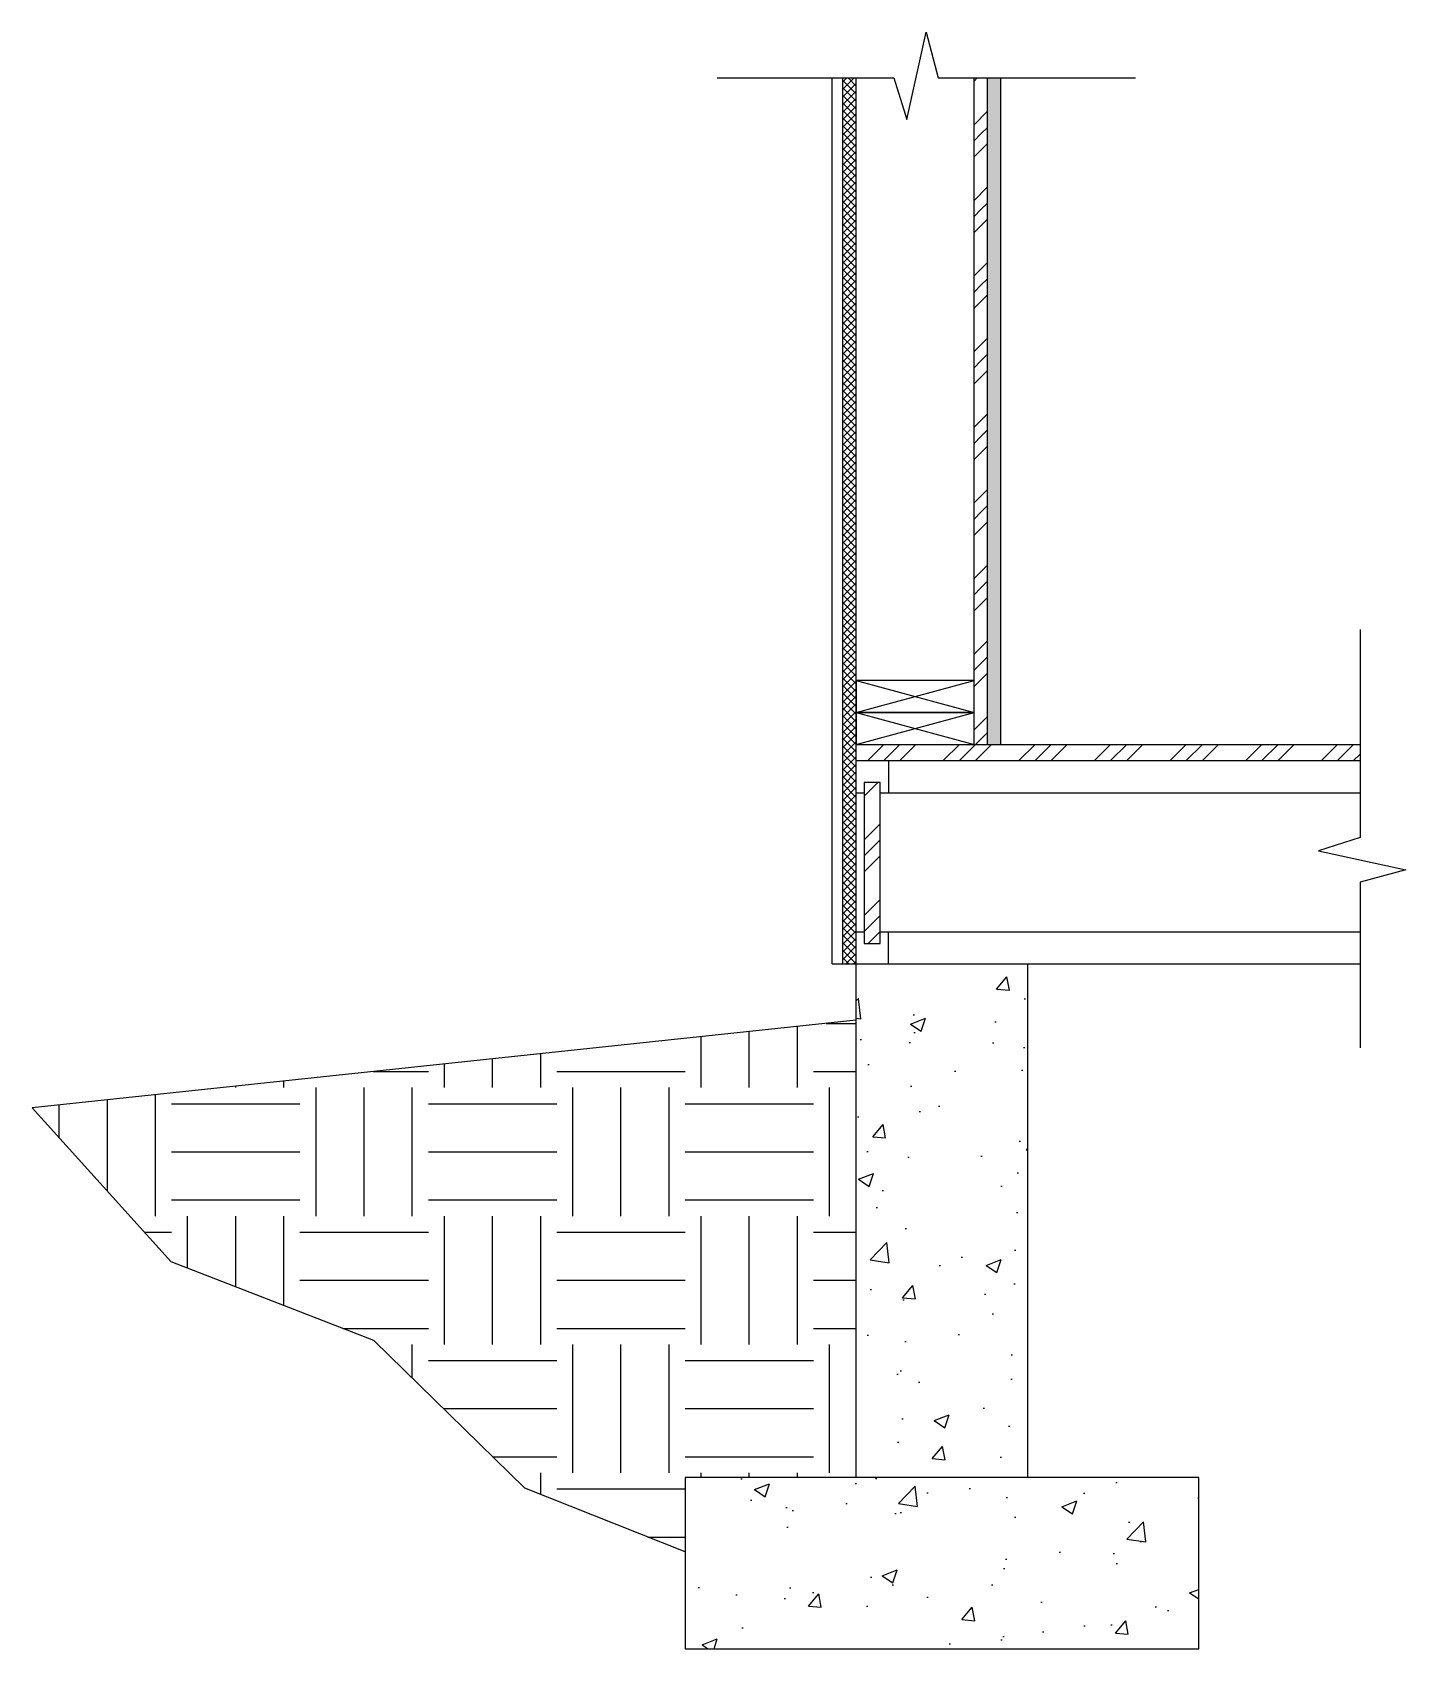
# Model space of a CAD drawing. Header units: inches. Extents: x -36.5 to 27.7, y -39 to 36.6.
import ezdxf

# ---------------------------------------------------------------- set-up
doc = ezdxf.new("R2010")
doc.units = ezdxf.units.IN
doc.header["$MEASUREMENT"] = 0
for name, color, linetype in [('Concrete', 4, 'Continuous'), ('Dirt', 6, 'Continuous'), ('Hatch', 1, 'Continuous'), ('Wall', 5, 'Continuous')]:
    doc.layers.add(name, color=color, linetype=linetype)
pattern_1 = [(45, (0, 0), (3.53553, 0), [5]), (45, (0.75, 0), (3.53553, 0), [5]), (45, (1.5, 0), (3.53553, 0), [5])]

msp = doc.modelspace()

# ---------------------------------------------------------------- hatches: boundary and pattern name
at = {"layer": 'Concrete'}
h = msp.add_hatch(dxfattribs=at)
h.set_pattern_fill('AR-CONC', color=256)
h.paths.add_polyline_path([(2.007, -30.963), (10.007, -30.963), (10.007, -6.963), (2.007, -6.963)])
h.paths.add_polyline_path([(-5.993, -30.963), (-5.993, -38.963), (18.007, -38.963), (18.007, -30.963)])
at = {"layer": 'Dirt'}
h = msp.add_hatch(dxfattribs=at)
h.set_pattern_fill('EARTH', color=256, scale=24)
h.paths.add_polyline_path([(2.007, -9.594), (-36.504, -13.687), (-30.007, -20.885), (-20.545, -24.554), (-13.484, -31.469), (-5.993, -34.433), (-5.993, -30.963), (2.007, -30.963)])
at = {"layer": 'Hatch'}
h = msp.add_hatch(dxfattribs=at)
h.set_pattern_fill('ANSI37', color=256, scale=2)
h.paths.add_polyline_path([(1.382, -6.963), (2.007, -6.963), (2.007, 34.439), (1.382, 34.439)])
h = msp.add_hatch(dxfattribs=at)
h.set_pattern_fill('GOST_GROUND', color=256, scale=0.25)
h.set_pattern_definition(pattern_1)
h.paths.add_polyline_path([(7.507, 6.287), (7.507, 4.787), (7.507, 3.287), (8.132, 3.287), (8.132, 34.439), (7.507, 34.439)])
h = msp.add_hatch(dxfattribs=at)
h.set_pattern_fill('AR-SAND', color=256, scale=0.25)
h.paths.add_polyline_path([(8.757, 34.439), (8.132, 34.439), (8.132, 3.287), (8.757, 3.287)])
h = msp.add_hatch(dxfattribs=at)
h.set_pattern_fill('GOST_GROUND', color=256, scale=0.25)
h.set_pattern_definition(pattern_1)
h.paths.add_polyline_path([(25.549, 2.537), (25.549, 3.287), (2.007, 3.287), (2.007, 2.537)])
h = msp.add_hatch(dxfattribs=at)
h.set_pattern_fill('GOST_GROUND', color=256, scale=0.25)
h.set_pattern_definition(pattern_1)
h.paths.add_polyline_path([(3.123, 1.519), (2.373, 1.519), (2.373, -5.485), (2.373, -6.005), (3.123, -6.005)])

# ---------------------------------------------------------------- linework, layer by layer
for p, q in [((1.382, -6.963), (1.382, 34.439)), ((8.132, 3.287), (8.132, 34.439)), ((8.757, 3.287), (8.757, 34.439)), ((2.007, 4.787), (7.507, 6.287)), ((2.007, 6.287), (7.507, 4.787)), ((2.007, 3.287), (7.507, 4.787)), ((2.007, 4.787), (7.507, 3.287)), ((2.007, 2.537), (25.549, 2.537)), ((3.507, 2.537), (3.507, 1.037)), ((2.007, 1.037), (2.373, 1.037)), ((3.123, 1.037), (25.549, 1.037)), ((2.007, -5.463), (2.373, -5.463)), ((3.123, -5.463), (25.549, -5.463)), ((3.507, -6.963), (3.507, -5.463)), ((2.007, -9.594), (-36.504, -13.687))]:
    msp.add_line(p, q)
for points in [[(-4.496, 34.439), (3.761, 34.439), (4.375, 32.505), (5.267, 36.572), (5.839, 34.439), (15.048, 34.439)], [(25.549, 8.665), (25.549, -1.057), (23.614, -1.672), (27.681, -2.564), (25.549, -3.135), (25.549, -10.879)], [(-5.993, -34.433), (-13.484, -31.469), (-20.545, -24.554), (-30.007, -20.885), (-36.504, -13.687)]]:
    msp.add_lwpolyline(points)
for points in [[(2.007, 4.787), (7.507, 4.787), (7.507, 6.287), (2.007, 6.287)], [(2.007, 3.287), (7.507, 3.287), (7.507, 4.787), (2.007, 4.787)], [(2.373, -5.485), (2.373, -6.005), (3.123, -6.005), (3.123, 1.519), (2.373, 1.519)]]:
    msp.add_lwpolyline(points, close=True)
at = {"layer": 'Wall'}
for p, q in [((0.882, -6.963), (0.882, 34.439)), ((2.007, -6.963), (2.007, 34.439)), ((7.507, 3.287), (7.507, 34.439)), ((2.007, 3.287), (25.549, 3.287)), ((0.882, -6.963), (25.549, -6.963))]:
    msp.add_line(p, q, dxfattribs=at)
for points in [[(2.007, -6.963), (10.007, -6.963), (10.007, -30.963), (2.007, -30.963)], [(-5.993, -38.963), (18.007, -38.963), (18.007, -30.963), (-5.993, -30.963)]]:
    msp.add_lwpolyline(points, close=True, dxfattribs=at)

doc.saveas('drawing.dxf')
